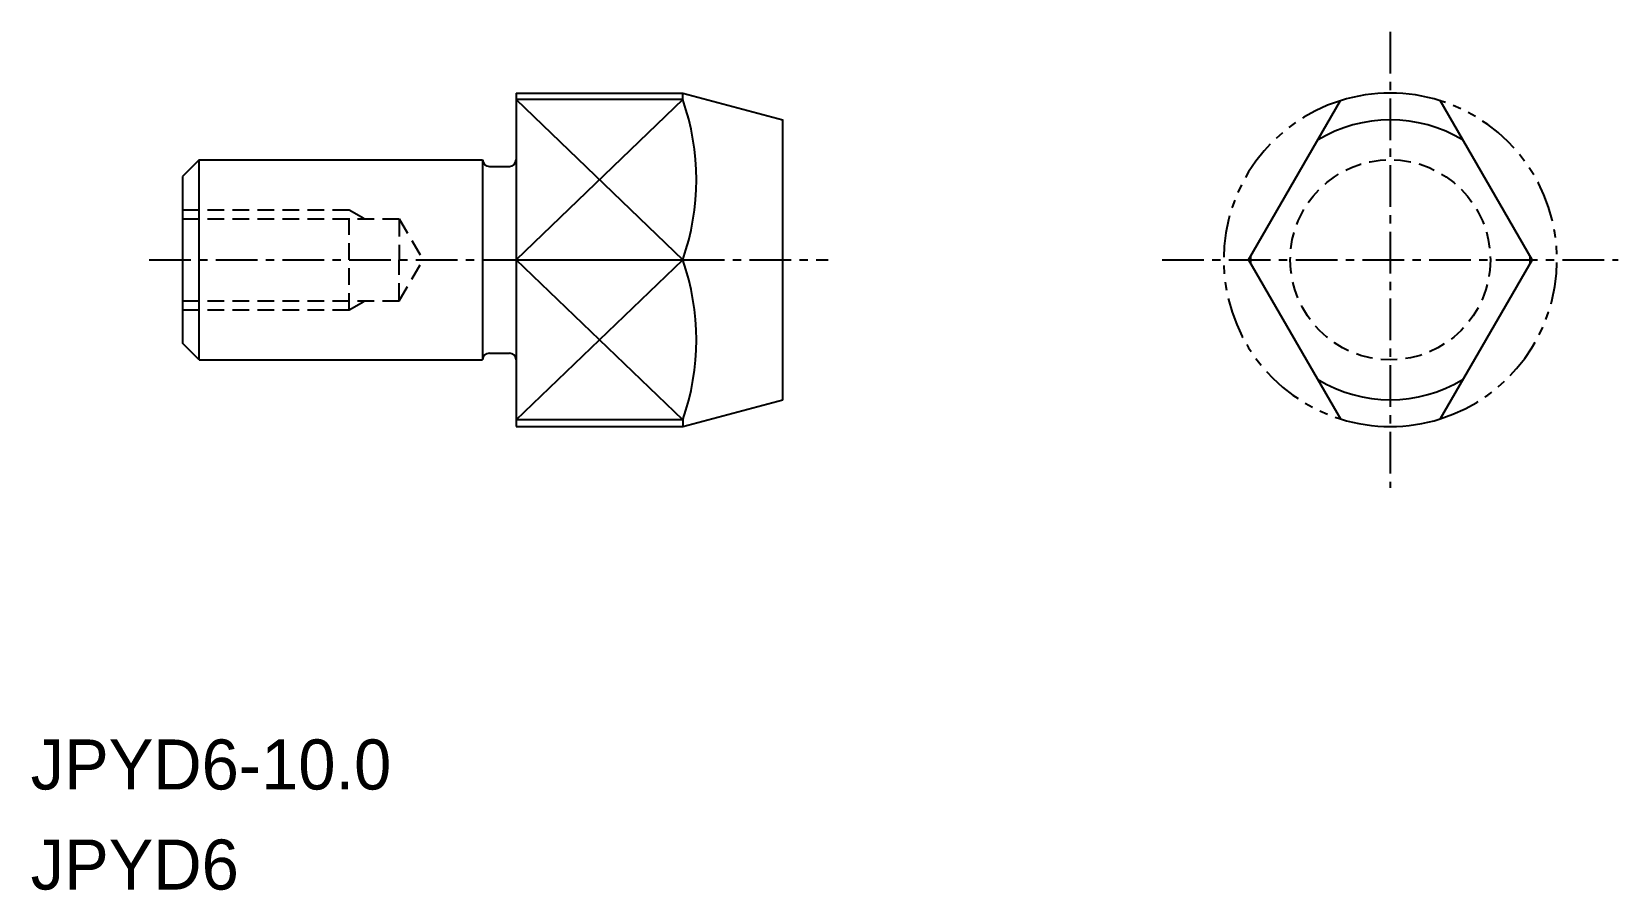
# Model space of a CAD drawing. Extents: x -2198.7 to -2151.2, y -572.6 to -546.9.
import ezdxf

# ---------------------------------------------------------------- set-up
doc = ezdxf.new("R2010")
doc.units = 0
for name, pattern in [('CENTER', [2, 1.25, -0.25, 0.25, -0.25]), ('DASHED', [0.75, 0.5, -0.25]), ('PHANTOM', [2.5, 1.25, -0.25, 0.25, -0.25, 0.25, -0.25])]:
    doc.linetypes.add(name, pattern=pattern)
doc.layers.get('0').update_dxf_attribs({"linetype": 'CONTINUOUS'})
doc.layers.add('CENTER', color=1, linetype='CENTER')

msp = doc.modelspace()

# ---------------------------------------------------------------- linework, layer by layer
at = {"color": 7, "linetype": 'CONTINUOUS'}
for p, q in [((-2184.219, -548.698), (-2179.219, -548.698)), ((-2184.219, -548.698), (-2184.219, -558.698)), ((-2162.251, -553.698), (-2159.497, -548.927)), ((-2153.748, -553.698), (-2156.502, -548.927)), ((-2193.719, -550.698), (-2194.219, -551.198)), ((-2193.719, -550.698), (-2185.219, -550.698)), ((-2193.719, -556.698), (-2193.719, -550.698)), ((-2185.219, -550.698), (-2185.219, -556.698)), ((-2185.019, -550.898), (-2184.419, -550.898)), ((-2194.219, -551.198), (-2194.219, -556.198)), ((-2184.219, -553.698), (-2179.219, -553.698)), ((-2162.251, -553.698), (-2159.497, -558.468)), ((-2153.748, -553.698), (-2156.502, -558.468)), ((-2193.719, -556.698), (-2194.219, -556.198)), ((-2185.019, -556.498), (-2184.419, -556.498)), ((-2193.719, -556.698), (-2185.219, -556.698)), ((-2184.219, -558.698), (-2179.219, -558.698))]:
    msp.add_line(p, q, dxfattribs=at)
at = {"color": 3, "linetype": 'CONTINUOUS'}
for p, q in [((-2184.219, -548.895), (-2179.219, -553.698)), ((-2179.219, -548.895), (-2184.219, -553.698)), ((-2179.219, -558.5), (-2184.219, -553.698)), ((-2184.219, -558.5), (-2179.219, -553.698))]:
    msp.add_line(p, q, dxfattribs=at)
at = {"linetype": 'CONTINUOUS'}
for p, q in [((-2179.219, -548.895), (-2184.219, -548.895)), ((-2179.219, -548.895), (-2179.219, -548.698)), ((-2179.219, -548.698), (-2176.219, -549.501)), ((-2176.219, -557.894), (-2176.219, -549.501)), ((-2179.219, -558.698), (-2176.219, -557.894)), ((-2179.219, -558.5), (-2184.219, -558.5)), ((-2179.219, -558.5), (-2179.219, -558.698))]:
    msp.add_line(p, q, dxfattribs=at)
at = {"color": 3, "linetype": 'DASHED'}
for p, q in [((-2194.219, -552.198), (-2189.219, -552.198)), ((-2189.219, -555.198), (-2189.219, -552.198)), ((-2189.219, -552.198), (-2188.751, -552.468)), ((-2194.219, -552.468), (-2187.719, -552.468)), ((-2187.719, -552.468), (-2187.009, -553.698)), ((-2187.719, -552.498), (-2187.719, -553.698)), ((-2187.719, -554.898), (-2187.719, -553.698)), ((-2187.719, -554.927), (-2187.009, -553.698)), ((-2194.219, -554.927), (-2187.719, -554.927)), ((-2194.219, -555.198), (-2189.219, -555.198)), ((-2189.219, -555.198), (-2188.751, -554.927))]:
    msp.add_line(p, q, dxfattribs=at)
msp.add_circle((-2157.999, -553.698), 3, dxfattribs=at)
at = {"linetype": 'CONTINUOUS'}
for centre, radius, start, end in [((-2186.08, -551.296), 7.269, 340.7093, 19.2907), ((-2157.999, -553.698), 5, 72.5731, 107.4269), ((-2157.999, -553.698), 4.196, 58.6592, 121.3408), ((-2186.08, -556.099), 7.269, 340.7093, 19.2907), ((-2157.999, -553.698), 4.196, 178.6592, 181.3408), ((-2157.999, -553.698), 4.196, 358.6592, 1.3408), ((-2157.999, -553.698), 4.196, 238.6592, 301.3408), ((-2157.999, -553.698), 5, 252.5731, 287.4269)]:
    msp.add_arc(centre, radius, start, end, dxfattribs=at)
at = {"color": 3, "linetype": 'PHANTOM'}
for start, end in [(107.4269, 252.5731), (287.4269, 72.5731)]:
    msp.add_arc((-2157.999, -553.698), 5, start, end, dxfattribs=at)
at = {"color": 7, "linetype": 'CONTINUOUS'}
for centre, start, end in [((-2185.019, -550.698), 180, 270), ((-2184.419, -550.698), 270, 0), ((-2185.019, -556.698), 90, 180), ((-2184.419, -556.698), 0, 90)]:
    msp.add_arc(centre, 0.2, start, end, dxfattribs=at)
msp.add_point((-2194.219, -553.698), dxfattribs=at)
at = {"layer": 'CENTER', "color": 1, "linetype": 'CENTER'}
for p, q in [((-2157.999, -546.86), (-2157.999, -560.535)), ((-2195.219, -553.698), (-2174.857, -553.698)), ((-2164.837, -553.698), (-2151.162, -553.698))]:
    msp.add_line(p, q, dxfattribs=at)

# ---------------------------------------------------------------- texts
for s, p in [('JPYD6-10.0', (-2198.774, -569.58)), ('JPYD6', (-2198.774, -572.58))]:
    msp.add_text(s, height=1.5).set_placement(p)

doc.saveas('drawing.dxf')
